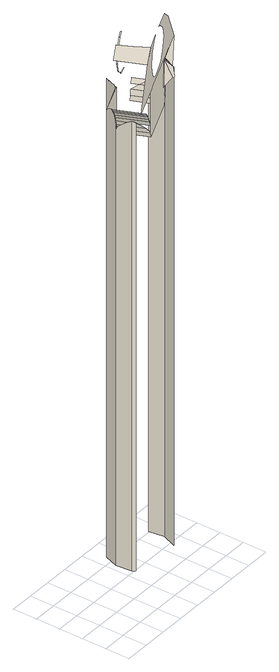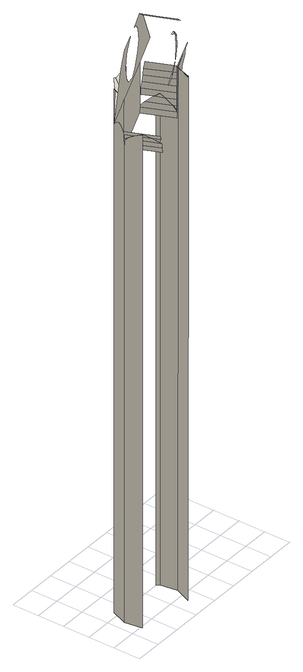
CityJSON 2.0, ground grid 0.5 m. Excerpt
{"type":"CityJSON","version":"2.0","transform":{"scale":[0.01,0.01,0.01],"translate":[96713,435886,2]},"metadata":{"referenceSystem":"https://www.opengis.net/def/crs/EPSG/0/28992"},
"CityObjects":{
"bridge1":{"type":"Bridge","attributes":{"name":"Van Brienenoordbrug"},"children":["bridge1-1","bridge1-2","bridge1-3","bridge1-4","bridge1-5","bridge1-6","bridge1-7","bridge1-8","bridge1-9","bridge1-10","bridge1-11","bridge1-12","bridge1-13","bridge1-14","bridge1-15","bridge1-16","bridge1-17","bridge1-18","bridge1-19","bridge1-20","bridge1-21","bridge1-22","bridge1-23","bridge1-24","bridge1-25","bridge1-26","bridge1-27","bridge1-28","bridge1-29","bridge1-30","bridge1-31","bridge1-32","bridge1-33","bridge1-34","bridge1-35","bridge1-36","bridge1-37","bridge1-38","bridge1-39","bridge1-40","bridge1-41","bridge1-42","bridge1-43","bridge1-44","bridge1-45","bridge1-46","bridge1-47"]},
"bridge1-1":{"type":"BridgeInstallation","parents":["bridge1"],"geometry":[{"type":"MultiSurface","lod":"2","boundaries":[[[0,1,2,3,4,5,6,7,8,9,10,11,12]]]}]},
"bridge1-2":{"type":"BridgeInstallation","parents":["bridge1"],"geometry":[{"type":"MultiSurface","lod":"2","boundaries":[[[13,1,0]]]}]},
"bridge1-3":{"type":"BridgeInstallation","parents":["bridge1"],"geometry":[{"type":"MultiSurface","lod":"2","boundaries":[[[14,15,9,8]]]}]},
"bridge1-4":{"type":"BridgeInstallation","parents":["bridge1"],"geometry":[{"type":"MultiSurface","lod":"2","boundaries":[[[16,14,8,7]]]}]},
"bridge1-5":{"type":"BridgeInstallation","parents":["bridge1"],"geometry":[{"type":"MultiSurface","lod":"2","boundaries":[[[17,16,7,6]]]}]},
"bridge1-6":{"type":"BridgeInstallation","parents":["bridge1"],"geometry":[{"type":"MultiSurface","lod":"2","boundaries":[[[18,17,6,5]]]}]},
"bridge1-7":{"type":"BridgeInstallation","parents":["bridge1"],"geometry":[{"type":"MultiSurface","lod":"2","boundaries":[[[19,20,21,22,23]]]}]},
"bridge1-8":{"type":"BridgeInstallation","parents":["bridge1"],"geometry":[{"type":"MultiSurface","lod":"2","boundaries":[[[4,24,25,26,27,28,18,5]]]}]},
"bridge1-9":{"type":"BridgeInstallation","parents":["bridge1"],"geometry":[{"type":"MultiSurface","lod":"2","boundaries":[[[3,29,24,4]]]}]},
"bridge1-10":{"type":"BridgeInstallation","parents":["bridge1"],"geometry":[{"type":"MultiSurface","lod":"2","boundaries":[[[30,26,25,31,32]]]}]},
"bridge1-11":{"type":"BridgeInstallation","parents":["bridge1"],"geometry":[{"type":"MultiSurface","lod":"2","boundaries":[[[31,25,24,29,2,1,13,33,32]]]}]},
"bridge1-12":{"type":"BridgeInstallation","parents":["bridge1"],"geometry":[{"type":"MultiSurface","lod":"2","boundaries":[[[24,27,26,25]]]}]},
"bridge1-13":{"type":"BridgeInstallation","parents":["bridge1"],"geometry":[{"type":"MultiSurface","lod":"2","boundaries":[[[3,2,29]]]}]},
"bridge1-14":{"type":"BridgeInstallation","parents":["bridge1"],"geometry":[{"type":"MultiSurface","lod":"2","boundaries":[[[1,13,34]]]}]},
"bridge1-15":{"type":"BridgeInstallation","parents":["bridge1"],"geometry":[{"type":"MultiSurface","lod":"2","boundaries":[[[35,1,34]]]}]},
"bridge1-16":{"type":"BridgeInstallation","parents":["bridge1"],"geometry":[{"type":"MultiSurface","lod":"2","boundaries":[[[35,34,13,1,13]]]}]},
"bridge1-17":{"type":"BridgeInstallation","parents":["bridge1"],"geometry":[{"type":"MultiSurface","lod":"2","boundaries":[[[29,36,27,24]]]}]},
"bridge1-18":{"type":"BridgeInstallation","parents":["bridge1"]},
"bridge1-19":{"type":"BridgeInstallation","parents":["bridge1"],"geometry":[{"type":"MultiSurface","lod":"2","boundaries":[[[37,38,39,36,29,2,40]]]}]},
"bridge1-20":{"type":"BridgeInstallation","parents":["bridge1"],"geometry":[{"type":"MultiSurface","lod":"2","boundaries":[[[41,37,40,42]]]}]},
"bridge1-21":{"type":"BridgeInstallation","parents":["bridge1"],"geometry":[{"type":"MultiSurface","lod":"2","boundaries":[[[43,44,45,46]]]}]},
"bridge1-22":{"type":"BridgeInstallation","parents":["bridge1"],"geometry":[{"type":"MultiSurface","lod":"2","boundaries":[[[33,13,35,47,48,49]]]}]},
"bridge1-23":{"type":"BridgeInstallation","parents":["bridge1"],"geometry":[{"type":"MultiSurface","lod":"2","boundaries":[[[50,44,43]]]}]},
"bridge1-24":{"type":"BridgeInstallation","parents":["bridge1"],"geometry":[{"type":"MultiSurface","lod":"2","boundaries":[[[48,47,51,52]]]}]},
"bridge1-25":{"type":"BridgeInstallation","parents":["bridge1"]},
"bridge1-26":{"type":"BridgeInstallation","parents":["bridge1"],"geometry":[{"type":"MultiSurface","lod":"2","boundaries":[[[46,45,53,54]]]}]},
"bridge1-27":{"type":"BridgeInstallation","parents":["bridge1"],"geometry":[{"type":"MultiSurface","lod":"2","boundaries":[[[55,56,57]]]}]},
"bridge1-28":{"type":"BridgeInstallation","parents":["bridge1"],"geometry":[{"type":"MultiSurface","lod":"2","boundaries":[[[53,58,59,54]]]}]},
"bridge1-29":{"type":"BridgeInstallation","parents":["bridge1"],"geometry":[{"type":"MultiSurface","lod":"2","boundaries":[[[55,57,60,61]]]}]},
"bridge1-30":{"type":"BridgeInstallation","parents":["bridge1"],"geometry":[{"type":"MultiSurface","lod":"2","boundaries":[[[19,62,63,64,65,66,67,68,69,70,71,72,73,74,75,76,77,78,79,80,81,82,20]]]}]},
"bridge1-31":{"type":"BridgeInstallation","parents":["bridge1"],"geometry":[{"type":"MultiSurface","lod":"2","boundaries":[[[64,63,38,37,41,83,84,85,65]]]}]},
"bridge1-32":{"type":"BridgeInstallation","parents":["bridge1"],"geometry":[{"type":"MultiSurface","lod":"2","boundaries":[[[86,64,87]]]}]},
"bridge1-33":{"type":"BridgeInstallation","parents":["bridge1"],"geometry":[{"type":"MultiSurface","lod":"2","boundaries":[[[88,64,86]]]}]},
"bridge1-34":{"type":"BridgeInstallation","parents":["bridge1"],"geometry":[{"type":"MultiSurface","lod":"2","boundaries":[[[89,90,64,88,91]]]}]},
"bridge1-35":{"type":"BridgeInstallation","parents":["bridge1"],"geometry":[{"type":"MultiSurface","lod":"2","boundaries":[[[92,93,85,65,90,94,95,96]]]}]},
"bridge1-36":{"type":"BridgeInstallation","parents":["bridge1"],"geometry":[{"type":"MultiSurface","lod":"2","boundaries":[[[65,97,90]]]}]},
"bridge1-37":{"type":"BridgeInstallation","parents":["bridge1"],"geometry":[{"type":"MultiSurface","lod":"2","boundaries":[[[65,64,90]]]}]},
"bridge1-38":{"type":"BridgeInstallation","parents":["bridge1"],"geometry":[{"type":"MultiSurface","lod":"2","boundaries":[[[84,83,98,99]]]}]},
"bridge1-39":{"type":"BridgeInstallation","parents":["bridge1"],"geometry":[{"type":"MultiSurface","lod":"2","boundaries":[[[100,101,93,85,84,99,102]]]}]},
"bridge1-40":{"type":"BridgeInstallation","parents":["bridge1"],"geometry":[{"type":"MultiSurface","lod":"2","boundaries":[[[101,100,103,104]]]}]},
"bridge1-41":{"type":"BridgeInstallation","parents":["bridge1"],"geometry":[{"type":"MultiSurface","lod":"2","boundaries":[[[105,85,93,101]]]}]},
"bridge1-42":{"type":"BridgeInstallation","parents":["bridge1"],"geometry":[{"type":"MultiSurface","lod":"2","boundaries":[[[104,103,106,107]]]}]},
"bridge1-43":{"type":"BridgeInstallation","parents":["bridge1"],"geometry":[{"type":"MultiSurface","lod":"2","boundaries":[[[108,107,104,101,93,92]]]}]},
"bridge1-44":{"type":"BridgeInstallation","parents":["bridge1"],"geometry":[{"type":"MultiSurface","lod":"2","boundaries":[[[109,104,107,106,103,110,111,112]]]}]},
"bridge1-45":{"type":"BridgeInstallation","parents":["bridge1"],"geometry":[{"type":"MultiSurface","lod":"2","boundaries":[[[105,101,104,109]]]}]},
"bridge1-46":{"type":"BridgeInstallation","parents":["bridge1"],"geometry":[{"type":"MultiSurface","lod":"2","boundaries":[[[67,97,65,66]]]}]},
"bridge1-47":{"type":"BridgeInstallation","parents":["bridge1"],"geometry":[{"type":"MultiSurface","lod":"2","boundaries":[[[65,85,105,109,112,113,114,115,116,117,118,119,67,66]]]}]}
},
"vertices":[
[99,108,1026],[163,135,1026],[163,135,942],[161,134,949],[158,133,959],[154,131,969],[149,129,978],[143,127,987],[137,124,995],[131,121,1003],[124,118,1010],[116,115,1016],[108,111,1022],
[163,136,1026],
[162,68,995],[155,65,1003],
[168,71,987],
[173,73,978],
[178,75,969],
[165,69,1100],[188,79,1120],[174,107,1118],[161,134,1117],[141,125,1100],
[166,114,959],[167,104,965],[171,99,961],[173,96,959],[182,77,959],
[164,127,949],
[171,99,12],[167,104,948],[167,104,12],
[163,136,12],
[163,137,1026],
[164,139,1026],
[182,85,949],
[187,79,939],[187,79,940],[186,79,942],[163,135,939],
[189,80,929],[165,136,929],
[169,139,1072],[170,138,1072],[174,140,1096],[173,141,1096],
[165,141,1026],[174,165,1026],[175,165,12],
[176,141,1050],
[167,147,1026],[175,165,1026],
[188,146,1113],[188,148,1113],
[193,147,1034],[179,142,1048],[193,148,1034],
[200,151,1117],[199,153,1117],
[214,157,1030],[214,156,1030],
[123,52,1026],[187,79,1026],[280,119,1026],[284,120,1026],[326,139,1026],[348,148,1026],[305,129,1100],[284,121,1120],[247,105,1120],[254,108,1118],[270,114,1102],[277,117,1080],[273,116,1057],[258,109,1039],[237,101,1032],[216,91,1036],[200,84,1052],[193,82,1074],[197,83,1098],[212,90,1115],[223,95,1120],
[280,119,929],[282,119,939],[284,120,946],
[214,70,1026],[211,69,1026],
[245,75,1026],
[252,76,1026],[273,94,1026],[247,72,1026],
[284,121,12],[284,121,947],[272,92,1026],[272,91,1026],[272,91,12],
[273,95,1026],
[256,175,929],[258,175,939],
[261,176,950],[283,123,950],[260,177,949],
[270,164,960],[281,137,960],
[284,121,950],
[275,158,964],[279,152,968],
[279,152,12],
[288,122,960],[264,178,960],[268,180,969],[292,124,969],
[297,126,978],[302,128,987],[309,131,995],[315,134,1003],[323,137,1010],[330,140,1016],[339,144,1022]
]}
